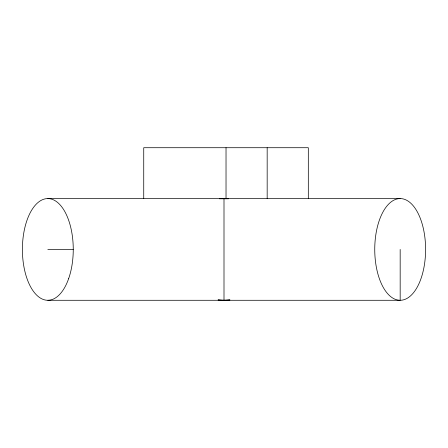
<?xml version="1.0" encoding="UTF-8"?>
<svg xmlns="http://www.w3.org/2000/svg" width="448" height="448" viewBox="0 0 448 448"><rect width="100%" height="100%" fill="white"/><g stroke="black" fill="none" stroke-linecap="round" stroke-linejoin="round"><path stroke-width="0.67" d="M229.774 299.958L224 300.283L218.226 299.958M219.38 198.783L228.62 198.783M47.83 198.57L400.17 198.57M47.83 249.43L73.259 249.43M47.83 300.283L400.17 300.283A50.859 25.43 90 0 0 422.195 224A50.859 25.43 90 0 0 378.151 224A50.859 25.43 90 0 0 400.17 300.283L400.17 249.43M308.314 198.57L308.314 147.717L143.735 147.717L143.735 198.57M267.17 147.717L267.17 198.57M226.027 147.717L226.027 198.57M224 198.57L224 300.283M229.914 299.942A50.859 50.859 0 0 1 218.086 299.942M221.385 198.638A50.859 50.859 0 0 1 226.615 198.638M68.617 278.712A50.859 25.43 -90 0 0 50.114 198.778A50.859 25.43 -90 0 0 24.752 270.794A50.859 25.43 -90 0 0 68.617 278.712"/></g></svg>
